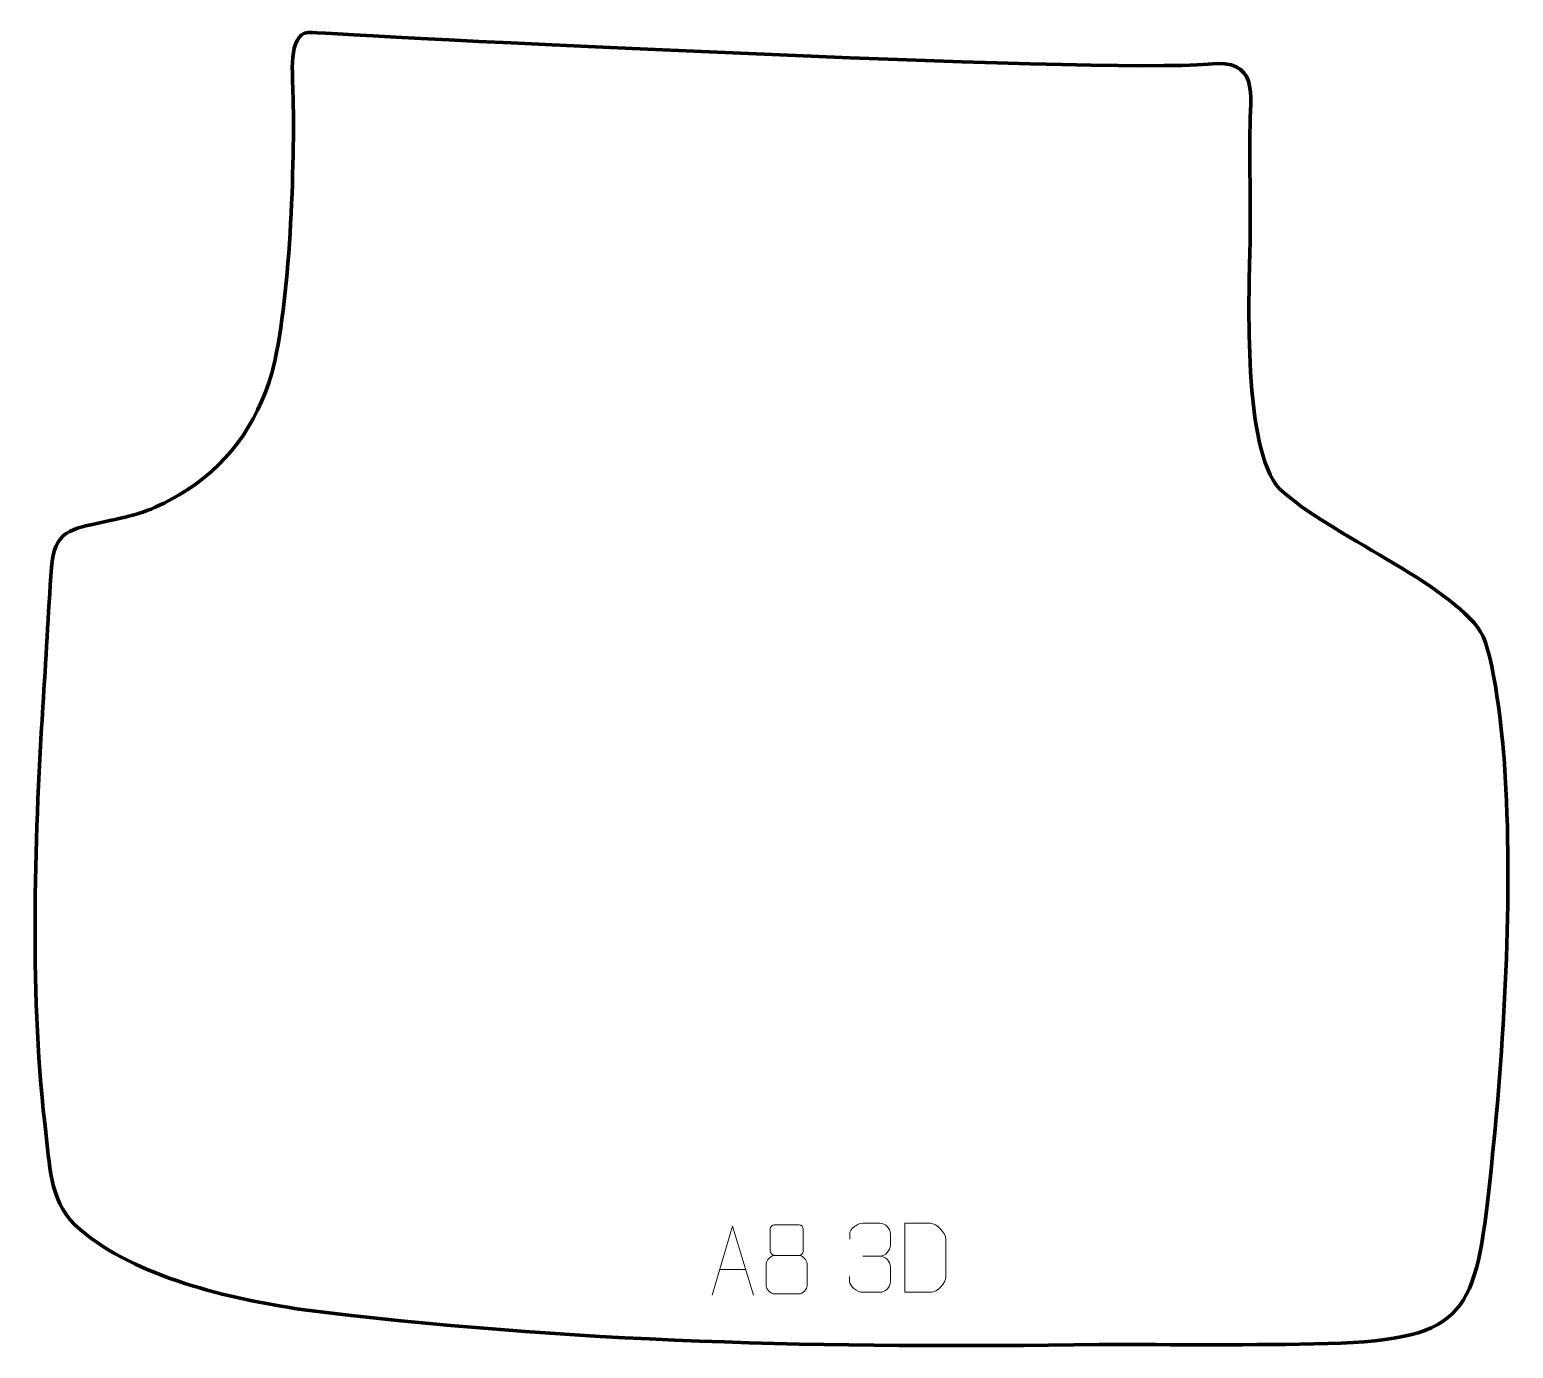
# Model space of a CAD drawing. Header units: millimetres. Extents: x -538 to -1, y 150 to 626.
import ezdxf

# ---------------------------------------------------------------- set-up
doc = ezdxf.new("R2010")
doc.units = ezdxf.units.MM
doc.header["$MEASUREMENT"] = 0
doc.layers.add('layer 2', color=7, linetype='Continuous')

msp = doc.modelspace()

# ---------------------------------------------------------------- linework, layer by layer
at = {"layer": 'layer 2', "color": 242, "lineweight": 158}
msp.add_open_spline([(-151.4942, 150.8253), (-248.1808, 149.5), (-343.9316, 151.3658), (-439.9858, 163.5994), (-439.9858, 163.5994), (-465.7226, 167.2848), (-499.8635, 175.3062), (-520.067, 192.4313), (-520.067, 192.4313), (-530.757, 201.4924), (-530.7998, 213.6982), (-532.3189, 226.5185), (-532.3189, 226.5185), (-538.2899, 274.909), (-536.6976, 332.2555), (-533.5131, 381.5114), (-533.5131, 381.5114), (-532.4305, 398.2414), (-531.5814, 415.2222), (-530.3966, 431.8953), (-530.3966, 431.8953), (-529.4436, 445.3072), (-523.4457, 445.774), (-511.3699, 448.4226), (-511.3699, 448.4226), (-499.7781, 450.9649), (-494.7634, 452.0692), (-484.1882, 458.1659), (-484.1882, 458.1659), (-467.0869, 468.2703), (-456.2168, 483.3267), (-450.6625, 502.2609), (-450.6625, 502.2609), (-444.0726, 526.8233), (-442.2821, 578.6078), (-443.0209, 604.1242), (-443.0209, 604.1242), (-443.2526, 612.1261), (-444.7844, 626.4589), (-435.9921, 625.4912), (-435.9921, 625.4912), (-427.2349, 624.5274), (-147.2891, 610.3826), (-111.8941, 614.037), (-111.8941, 614.037), (-93.3933, 615.9471), (-96.6597, 603.9201), (-96.8278, 589.1711), (-96.8278, 589.1711), (-96.9822, 575.6218), (-96.4374, 562.4409), (-96.7506, 548.7533), (-96.7506, 548.7533), (-97.2009, 529.07), (-99.3333, 474.7806), (-86.0784, 460.3423), (-86.0784, 460.3423), (-67.9335, 443.6315), (-24.7198, 426.3434), (-13.3435, 408.6775), (-13.3435, 408.6775), (-8.4469, 401.0738), (-5.3424, 370.4112), (-4.6847, 360.7921), (-4.6847, 360.7921), (-1.4925, 314.1093), (-4.8215, 257.6018), (-9.9122, 210.8572), (-9.9122, 210.8572), (-15.1619, 162.6394), (-17.7599, 152.677), (-68.4487, 151.256), (-68.4487, 151.256), (-95.9785, 150.4843), (-123.894, 150.9293), (-151.4942, 150.8253)], degree=3, knots=[0, 0, 0, 0, 0.05, 0.05, 0.05, 0.05, 0.1, 0.1, 0.1, 0.1, 0.15, 0.15, 0.15, 0.15, 0.2, 0.2, 0.2, 0.2, 0.25, 0.25, 0.25, 0.25, 0.3, 0.3, 0.3, 0.3, 0.35, 0.35, 0.35, 0.35, 0.4, 0.4, 0.4, 0.4, 0.45, 0.45, 0.45, 0.45, 0.5, 0.5, 0.5, 0.5, 0.55, 0.55, 0.55, 0.55, 0.6, 0.6, 0.6, 0.6, 0.65, 0.65, 0.65, 0.65, 0.7, 0.7, 0.7, 0.7, 0.75, 0.75, 0.75, 0.75, 0.8, 0.8, 0.8, 0.8, 0.85, 0.85, 0.85, 0.85, 0.9, 0.9, 0.9, 0.9, 1, 1, 1, 1], dxfattribs=at)
at = {"layer": 'layer 2', "color": 250, "lineweight": 9}
for points, knots in [([(-291.3848, 168.7238), (-291.3848, 168.7238), (-284.0138, 193.6773), (-284.0138, 193.6773), (-284.0138, 193.6773), (-284.0138, 193.6773), (-276.4439, 168.7238), (-276.4439, 168.7238)], [0, 0, 0, 0, 0.33333333, 0.33333333, 0.33333333, 0.33333333, 1, 1, 1, 1]), ([(-270.3678, 192.6537), (-270.3678, 190.4407), (-270.3678, 186.7584), (-270.3678, 184.5451), (-270.3678, 184.5451), (-270.3528, 184.0377), (-269.5454, 183.1063), (-268.8453, 183.1075), (-268.8453, 183.1075), (-265.8754, 183.1077), (-262.9052, 183.0228), (-259.9348, 183.0225), (-259.9348, 183.0225), (-259.1377, 183.0267), (-258.417, 183.817), (-258.4196, 184.5377), (-258.4196, 184.5377), (-258.4199, 186.7537), (-258.4199, 190.4384), (-258.4196, 192.6537), (-258.4196, 192.6537), (-258.4381, 193.3645), (-259.0495, 194.1249), (-259.8834, 194.1175), (-259.8834, 194.1175), (-262.9005, 194.1172), (-265.9174, 194.1172), (-268.934, 194.1175), (-268.934, 194.1175), (-269.5604, 194.1251), (-270.3845, 193.4141), (-270.3678, 192.6537)], [0, 0, 0, 0, 0.11111111, 0.11111111, 0.11111111, 0.11111111, 0.22222222, 0.22222222, 0.22222222, 0.22222222, 0.33333333, 0.33333333, 0.33333333, 0.33333333, 0.44444444, 0.44444444, 0.44444444, 0.44444444, 0.55555556, 0.55555556, 0.55555556, 0.55555556, 0.66666667, 0.66666667, 0.66666667, 0.66666667, 0.77777778, 0.77777778, 0.77777778, 0.77777778, 1, 1, 1, 1]), ([(-241.6094, 189.0335), (-241.6094, 189.0335), (-241.6094, 190.8907), (-241.6094, 190.8907), (-241.6094, 190.8907), (-241.6237, 192.6326), (-238.9592, 194.7507), (-236.9001, 194.728), (-236.9001, 194.728), (-234.836, 194.728), (-232.772, 194.728), (-230.7083, 194.728), (-230.7083, 194.728), (-228.5138, 194.7368), (-226.9155, 192.89), (-226.8711, 190.9779), (-226.8711, 190.9779), (-226.8715, 189.5428), (-226.8715, 188.1077), (-226.8711, 186.6722), (-226.8711, 186.6722), (-226.9197, 185.0187), (-228.5223, 182.7887), (-230.7206, 182.7987), (-230.7206, 182.7987), (-228.5169, 182.7875), (-226.9089, 180.9843), (-226.8549, 178.9248), (-226.8549, 178.9248), (-226.8553, 177.1401), (-226.8553, 175.3554), (-226.8549, 173.5703), (-226.8549, 173.5703), (-226.8448, 171.5089), (-228.8997, 169.7458), (-230.7206, 169.7539), (-230.7206, 169.7539), (-232.7859, 169.7542), (-234.8511, 169.7542), (-236.9167, 169.7539), (-236.9167, 169.7539), (-239.0853, 169.7654), (-241.6163, 172.1656), (-241.6349, 173.6274), (-241.6349, 173.6274), (-241.6349, 173.6274), (-241.6349, 175.536), (-241.6349, 175.536)], [0, 0, 0, 0, 0.07692308, 0.07692308, 0.07692308, 0.07692308, 0.15384615, 0.15384615, 0.15384615, 0.15384615, 0.23076923, 0.23076923, 0.23076923, 0.23076923, 0.30769231, 0.30769231, 0.30769231, 0.30769231, 0.38461538, 0.38461538, 0.38461538, 0.38461538, 0.46153846, 0.46153846, 0.46153846, 0.46153846, 0.53846154, 0.53846154, 0.53846154, 0.53846154, 0.61538462, 0.61538462, 0.61538462, 0.61538462, 0.69230769, 0.69230769, 0.69230769, 0.69230769, 0.76923077, 0.76923077, 0.76923077, 0.76923077, 0.84615385, 0.84615385, 0.84615385, 0.84615385, 1, 1, 1, 1]), ([(-221.6372, 169.7924), (-219.3054, 169.7928), (-214.3552, 169.7688), (-212.0237, 169.7685), (-212.0237, 169.7685), (-210.0987, 169.6631), (-206.7801, 173.2047), (-206.7913, 175.222), (-206.7913, 175.222), (-206.7917, 180.9921), (-206.7917, 183.1618), (-206.7913, 188.9311), (-206.7913, 188.9311), (-206.7956, 191.0692), (-210.1701, 194.7293), (-212.3225, 194.7158), (-212.3225, 194.7158), (-214.6482, 194.7158), (-219.3725, 194.7158), (-221.6986, 194.7158), (-221.6986, 194.7158), (-221.6982, 188.9689), (-221.6369, 175.5397), (-221.6372, 169.7924)], [0, 0, 0, 0, 0.14285714, 0.14285714, 0.14285714, 0.14285714, 0.28571429, 0.28571429, 0.28571429, 0.28571429, 0.42857143, 0.42857143, 0.42857143, 0.42857143, 0.57142857, 0.57142857, 0.57142857, 0.57142857, 0.71428571, 0.71428571, 0.71428571, 0.71428571, 1, 1, 1, 1]), ([(-271.8266, 180.1355), (-271.8266, 176.9647), (-271.8266, 175.2626), (-271.8266, 172.0912), (-271.8266, 172.0912), (-271.8351, 170.8693), (-270.1372, 169.1766), (-268.8846, 169.1681), (-268.8846, 169.1681), (-265.9015, 169.1684), (-262.9182, 169.1684), (-259.9348, 169.1681), (-259.9348, 169.1681), (-258.6115, 169.1798), (-256.9911, 170.8014), (-257.0022, 172.1006), (-257.0022, 172.1006), (-257.0025, 175.2688), (-257.0025, 176.9676), (-257.0022, 180.1355), (-257.0022, 180.1355), (-257.0719, 181.5159), (-258.6497, 183.0945), (-259.9551, 183.0884), (-259.9551, 183.0884), (-262.9317, 183.0881), (-265.9083, 183.0881), (-268.8846, 183.0884), (-268.8846, 183.0884), (-269.9641, 183.0948), (-271.8104, 181.5159), (-271.8266, 180.1355)], [0, 0, 0, 0, 0.11111111, 0.11111111, 0.11111111, 0.11111111, 0.22222222, 0.22222222, 0.22222222, 0.22222222, 0.33333333, 0.33333333, 0.33333333, 0.33333333, 0.44444444, 0.44444444, 0.44444444, 0.44444444, 0.55555556, 0.55555556, 0.55555556, 0.55555556, 0.66666667, 0.66666667, 0.66666667, 0.66666667, 0.77777778, 0.77777778, 0.77777778, 0.77777778, 1, 1, 1, 1])]:
    msp.add_open_spline(points, degree=3, knots=knots, dxfattribs=at)
for points in [[(-236.8997, 182.7883), (-236.8997, 182.7883), (-230.7033, 182.7883), (-230.7033, 182.7883)], [(-288.6622, 177.9732), (-288.6622, 177.9732), (-279.1665, 177.9732), (-279.1665, 177.9732)]]:
    msp.add_open_spline(points, degree=3, dxfattribs=at)

doc.saveas('drawing.dxf')
